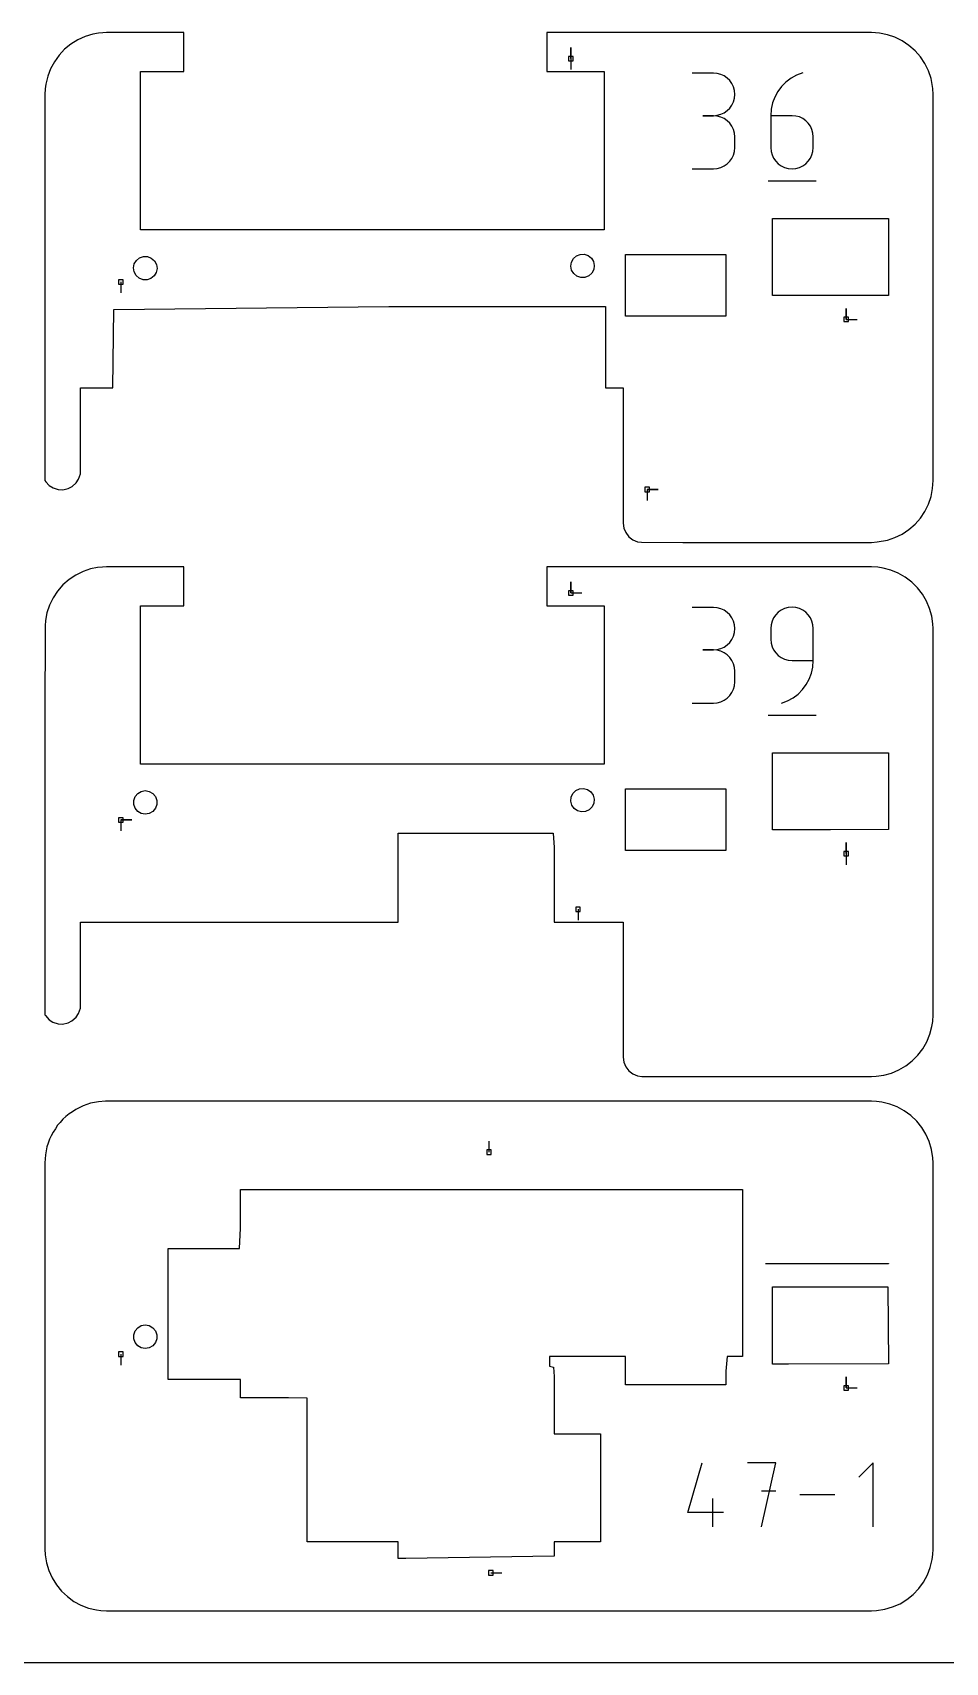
# Model space of a CAD drawing. Extents: x 0 to 400, y 0 to 400.
# Drawn here: x 123.3 to 241.4, y 0 to 211 of the extents above; entities that cross this region are included whole.
import ezdxf

# ---------------------------------------------------------------- set-up
doc = ezdxf.new("R2010")
doc.units = 0

msp = doc.modelspace()

# ---------------------------------------------------------------- linework, layer by layer
at = {"layer": 'annotation', "color": 1}
for p, q in [((192.938117, 207.651209), (192.938117, 209.079959)), ((192.938117, 207.651209), (192.938117, 209.079959)), ((192.938117, 209.079959), (192.938117, 207.651209)), ((192.938117, 207.651209), (192.938116, 206.222459)), ((211.397702, 205.778377), (208.639417, 205.778377)), ((211.893786, 205.73385), (211.397702, 205.778377)), ((212.360584, 205.605528), (211.893786, 205.73385)), ((212.790332, 205.401305), (212.360584, 205.605528)), ((213.175266, 205.129072), (212.790332, 205.401305)), ((213.507622, 204.796721), (213.175266, 205.129072)), ((213.779636, 204.412145), (213.507622, 204.796721)), ((221.44195, 205.097331), (220.789386, 204.605226)), ((222.167043, 205.496519), (221.44195, 205.097331)), ((222.957223, 205.792788), (222.167043, 205.496519)), ((222.957223, 205.792788), (222.957223, 205.792788)), ((213.983544, 203.983236), (213.779636, 204.412145)), ((214.111582, 203.517886), (213.983544, 203.983236)), ((214.155987, 203.023987), (214.111582, 203.517886)), ((214.111582, 202.527769), (214.155987, 203.023987)), ((214.155987, 203.023987), (214.155987, 203.023987)), ((219.341306, 202.671423), (219.053294, 201.907664)), ((219.731621, 203.38227), (219.341306, 202.671423)), ((220.216796, 204.030205), (219.731621, 203.38227)), ((220.789386, 204.605226), (220.216796, 204.030205)), ((212.360584, 200.434742), (212.790332, 200.639168)), ((212.790332, 200.639168), (213.175266, 200.911797)), ((213.175266, 200.911797), (213.507622, 201.244799)), ((213.507622, 201.244799), (213.779636, 201.630347)), ((213.779636, 201.630347), (213.983544, 202.060613)), ((213.983544, 202.060613), (214.111582, 202.527769)), ((218.875029, 201.100995), (218.813953, 200.261418)), ((219.053294, 201.907664), (218.875029, 201.100995)), ((211.397702, 200.261807), (210.016612, 200.261807)), ((210.016612, 200.261807), (211.397702, 200.261807)), ((211.397702, 200.261807), (211.893786, 200.306345)), ((211.893786, 200.217279), (211.397702, 200.261807)), ((211.397702, 200.261807), (211.397702, 200.261807)), ((211.893786, 200.306345), (212.360584, 200.434742)), ((212.360584, 200.088958), (211.893786, 200.217279)), ((212.790332, 199.884734), (212.360584, 200.088958)), ((213.175266, 199.612501), (212.790332, 199.884734)), ((213.507622, 199.280151), (213.175266, 199.612501)), ((213.779636, 198.895575), (213.507622, 199.280151)), ((213.983544, 198.466666), (213.779636, 198.895575)), ((214.111582, 198.001316), (213.983544, 198.466666)), ((218.813953, 200.261418), (218.813953, 196.132948)), ((221.572238, 200.261418), (218.813953, 200.261418)), ((222.068322, 200.217146), (221.572238, 200.261418)), ((222.53512, 200.089466), (222.068322, 200.217146)), ((222.964868, 199.886076), (222.53512, 200.089466)), ((223.349802, 199.614676), (222.964868, 199.886076)), ((223.682158, 199.282967), (223.349802, 199.614676)), ((223.954172, 198.898648), (223.682158, 199.282967)), ((224.15808, 198.469418), (223.954172, 198.898648)), ((224.286118, 198.002978), (224.15808, 198.469418)), ((214.155987, 197.507417), (214.111582, 198.001316)), ((214.155987, 196.126327), (214.155987, 197.507417)), ((214.155987, 197.507417), (214.155987, 197.507417)), ((224.330523, 197.507027), (224.286118, 198.002978)), ((224.330523, 196.132948), (224.330523, 197.507027)), ((224.330523, 197.507027), (224.330523, 197.507027)), ((213.175266, 194.020986), (213.507622, 194.353272)), ((213.507622, 194.353272), (213.779636, 194.737822)), ((213.779636, 194.737822), (213.983544, 195.166763)), ((213.983544, 195.166763), (214.111582, 195.632223)), ((214.111582, 195.632223), (214.155987, 196.126327)), ((218.813953, 196.132948), (218.813953, 196.132948)), ((218.813953, 196.132948), (218.858486, 195.636757)), ((218.858486, 195.636757), (218.986845, 195.169672)), ((218.986845, 195.169672), (219.19117, 194.73951)), ((219.19117, 194.73951), (219.4636, 194.354085)), ((219.4636, 194.354085), (219.796277, 194.021212)), ((223.349802, 194.021212), (223.682158, 194.354085)), ((223.682158, 194.354085), (223.954172, 194.73951)), ((223.954172, 194.73951), (224.15808, 195.169672)), ((224.15808, 195.169672), (224.286118, 195.636757)), ((224.286118, 195.636757), (224.330523, 196.132948)), ((208.639417, 193.371936), (211.397702, 193.371936)), ((211.397702, 193.371936), (211.893786, 193.416438)), ((211.397702, 193.371936), (211.397702, 193.371936)), ((211.893786, 193.416438), (212.360584, 193.544696)), ((212.360584, 193.544696), (212.790332, 193.748836)), ((212.790332, 193.748836), (213.175266, 194.020986)), ((219.796277, 194.021212), (220.181339, 193.748706)), ((220.181339, 193.748706), (220.610926, 193.544383)), ((220.610926, 193.544383), (221.077179, 193.416059)), ((221.077179, 193.416059), (221.572238, 193.371547)), ((221.572238, 193.371547), (222.068322, 193.416059)), ((221.572238, 193.371547), (221.572238, 193.371547)), ((222.068322, 193.416059), (222.53512, 193.544383)), ((222.53512, 193.544383), (222.964868, 193.748706)), ((222.964868, 193.748706), (223.349802, 194.021212)), ((218.468485, 191.818892), (224.679106, 191.818892)), ((134.675618, 178.731887), (134.675618, 177.303138)), ((228.580613, 173.887789), (228.580613, 175.316539)), ((228.580613, 173.887789), (228.580613, 175.316539)), ((228.580613, 175.316539), (228.580613, 173.887789)), ((228.580613, 173.887789), (230.009363, 173.887788)), ((202.819746, 151.855636), (204.248496, 151.855635)), ((202.819746, 151.855636), (204.248496, 151.855635)), ((204.248496, 151.855635), (202.819746, 151.855636)), ((202.819746, 151.855636), (202.819746, 150.426886)), ((192.938117, 138.476204), (192.938117, 139.904954)), ((192.938117, 138.476204), (192.938117, 139.904954)), ((192.938117, 139.904954), (192.938117, 138.476204)), ((192.938117, 138.476204), (194.366867, 138.476204)), ((211.397702, 136.603373), (208.639417, 136.603373)), ((211.893786, 136.558845), (211.397702, 136.603373)), ((212.360584, 136.430523), (211.893786, 136.558845)), ((212.790332, 136.2263), (212.360584, 136.430523)), ((213.175266, 135.954067), (212.790332, 136.2263)), ((213.507622, 135.621716), (213.175266, 135.954067)), ((213.779636, 135.23714), (213.507622, 135.621716)), ((213.983544, 134.808231), (213.779636, 135.23714)), ((219.190391, 135.249243), (218.986066, 134.818977)), ((219.462821, 135.634791), (219.190391, 135.249243)), ((219.795498, 135.967794), (219.462821, 135.634791)), ((220.18056, 136.240422), (219.795498, 135.967794)), ((220.610147, 136.444848), (220.18056, 136.240422)), ((221.076401, 136.573245), (220.610147, 136.444848)), ((221.571459, 136.617783), (221.076401, 136.573245)), ((222.067543, 136.573245), (221.571459, 136.617783)), ((221.571459, 136.617783), (221.571459, 136.617783)), ((222.534341, 136.444848), (222.067543, 136.573245)), ((222.964089, 136.240422), (222.534341, 136.444848)), ((223.349023, 135.967794), (222.964089, 136.240422)), ((223.681379, 135.634791), (223.349023, 135.967794)), ((223.953393, 135.249243), (223.681379, 135.634791)), ((224.157301, 134.818977), (223.953393, 135.249243)), ((214.111582, 134.342881), (213.983544, 134.808231)), ((213.983544, 132.885608), (214.111582, 133.352764)), ((214.155987, 133.848982), (214.111582, 134.342881)), ((214.111582, 133.352764), (214.155987, 133.848982)), ((214.155987, 133.848982), (214.155987, 133.848982)), ((218.857707, 134.351821), (218.813174, 133.855603)), ((218.813174, 133.855603), (218.813174, 132.474513)), ((218.986066, 134.818977), (218.857707, 134.351821)), ((224.285339, 134.351821), (224.157301, 134.818977)), ((224.329744, 133.855603), (224.285339, 134.351821)), ((224.329744, 129.713112), (224.329744, 133.855603)), ((224.329744, 133.855603), (224.329744, 133.855603)), ((211.397702, 131.086802), (210.016612, 131.086802)), ((210.016612, 131.086802), (211.397702, 131.086802)), ((211.397702, 131.086802), (211.893786, 131.131341)), ((211.893786, 131.042274), (211.397702, 131.086802)), ((211.397702, 131.086802), (211.397702, 131.086802)), ((211.893786, 131.131341), (212.360584, 131.259737)), ((212.360584, 130.913953), (211.893786, 131.042274)), ((212.360584, 131.259737), (212.790332, 131.464163)), ((212.790332, 130.709729), (212.360584, 130.913953)), ((212.790332, 131.464163), (213.175266, 131.736792)), ((213.175266, 131.736792), (213.507622, 132.069794)), ((213.507622, 132.069794), (213.779636, 132.455342)), ((213.779636, 132.455342), (213.983544, 132.885608)), ((218.813174, 132.474513), (218.813174, 132.474513)), ((218.813174, 132.474513), (218.857707, 131.978322)), ((218.857707, 131.978322), (218.986066, 131.511238)), ((218.986066, 131.511238), (219.190391, 131.081075)), ((219.190391, 131.081075), (219.462821, 130.69565)), ((213.175266, 130.437496), (212.790332, 130.709729)), ((213.507622, 130.105146), (213.175266, 130.437496)), ((213.779636, 129.72057), (213.507622, 130.105146)), ((213.983544, 129.291661), (213.779636, 129.72057)), ((214.111582, 128.826311), (213.983544, 129.291661)), ((214.155987, 128.332412), (214.111582, 128.826311)), ((219.462821, 130.69565), (219.795498, 130.362777)), ((219.795498, 130.362777), (220.18056, 130.090271)), ((220.18056, 130.090271), (220.610147, 129.885949)), ((220.610147, 129.885949), (221.076401, 129.757624)), ((221.076401, 129.757624), (221.571459, 129.713112)), ((221.571459, 129.713112), (224.329744, 129.713112)), ((224.090454, 128.070664), (224.268675, 128.875632)), ((224.268675, 128.875632), (224.329744, 129.713112)), ((214.111582, 126.457218), (214.155987, 126.951322)), ((214.155987, 126.951322), (214.155987, 128.332412)), ((214.155987, 128.332412), (214.155987, 128.332412)), ((223.412486, 126.598752), (223.802564, 127.308329)), ((223.802564, 127.308329), (224.090454, 128.070664)), ((212.360584, 124.369691), (212.790332, 124.573831)), ((212.790332, 124.573831), (213.175266, 124.845981)), ((213.175266, 124.845981), (213.507622, 125.178267)), ((213.507622, 125.178267), (213.779636, 125.562817)), ((213.779636, 125.562817), (213.983544, 125.991758)), ((213.983544, 125.991758), (214.111582, 126.457218)), ((220.979936, 124.490483), (221.703946, 124.887798)), ((221.703946, 124.887798), (222.355695, 125.378363)), ((222.355695, 125.378363), (222.927702, 125.952056)), ((222.927702, 125.952056), (223.412486, 126.598752)), ((208.639417, 124.196931), (211.397702, 124.196931)), ((211.397702, 124.196931), (211.893786, 124.241433)), ((211.397702, 124.196931), (211.397702, 124.196931)), ((211.893786, 124.241433), (212.360584, 124.369691)), ((218.468485, 122.643887), (224.679106, 122.643887)), ((220.191148, 124.196542), (220.979936, 124.490483)), ((220.191148, 124.196542), (220.191148, 124.196542)), ((134.675618, 109.080632), (136.104368, 109.080632)), ((134.675618, 109.080632), (136.104368, 109.080632)), ((136.104368, 109.080632), (134.675618, 109.080632)), ((134.675618, 109.080632), (134.675618, 107.651883)), ((228.580613, 104.712784), (228.580613, 106.141534)), ((228.580613, 104.712784), (228.580613, 106.141534)), ((228.580613, 106.141534), (228.580613, 104.712784)), ((228.580613, 104.712784), (228.580613, 103.284034)), ((193.86552, 97.509384), (193.865519, 96.080634)), ((182.342491, 66.067505), (182.342491, 67.496254)), ((218.160567, 51.667447), (230.651126, 51.667593)), ((230.651126, 51.667593), (234.049271, 51.667585)), ((234.049271, 51.667585), (234.049271, 51.608432)), ((134.675618, 39.905628), (134.675618, 38.476878)), ((228.580613, 35.537779), (228.580613, 36.966528)), ((228.580613, 35.537779), (228.580613, 36.966528)), ((228.580613, 36.966528), (228.580613, 35.537779)), ((228.580613, 35.537779), (230.009363, 35.537778)), ((208.097104, 19.397477), (209.933365, 25.83737)), ((219.482463, 25.83737), (215.800076, 25.83737)), ((217.641529, 17.556543), (219.482463, 25.83737)), ((232.062352, 25.83737), (230.221418, 23.995917)), ((232.062352, 17.556543), (232.062352, 25.83737)), ((211.316791, 17.556543), (211.316791, 21.234256)), ((219.482463, 22.14979), (217.641529, 22.14979)), ((227.116627, 21.696957), (222.588812, 21.696957)), ((212.695025, 19.397477), (208.097104, 19.397477)), ((182.580616, 11.600626), (184.009366, 11.600625))]:
    msp.add_line(p, q, dxfattribs=at)
at = {"layer": 'boundary', "color": 5}
for p, q in [((132.842496, 211.017515), (132.333025, 210.984123)), ((136.455326, 211.017515), (132.842496, 211.017515)), ((142.842494, 211.017515), (136.455326, 211.017515)), ((142.842494, 206.880869), (142.842494, 211.017515)), ((194.788772, 211.017515), (189.842492, 211.017515)), ((189.842492, 211.017515), (189.842492, 210.12098)), ((231.842494, 211.017515), (194.788772, 211.017515)), ((232.886701, 210.949075), (231.842494, 211.017515)), ((128.207822, 209.521648), (127.398515, 208.861058)), ((129.096431, 210.070949), (128.207822, 209.521648)), ((130.049137, 210.499564), (129.096431, 210.070949)), ((131.049637, 210.800161), (130.049137, 210.499564)), ((131.79828, 210.949075), (131.049637, 210.800161)), ((132.333025, 210.984123), (131.79828, 210.949075)), ((189.842492, 210.12098), (189.842492, 205.984334)), ((233.913041, 210.744924), (232.886701, 210.949075)), ((234.903963, 210.408553), (233.913041, 210.744924)), ((235.842489, 209.945721), (234.903963, 210.408553)), ((236.712585, 209.364346), (235.842489, 209.945721)), ((237.499341, 208.674371), (236.712585, 209.364346)), ((126.071595, 207.252937), (125.576686, 206.332923)), ((126.682355, 208.100481), (126.071595, 207.252937)), ((127.398515, 208.861058), (126.682355, 208.100481)), ((142.842494, 205.984334), (142.842494, 206.880869)), ((238.189318, 207.887607), (237.499341, 208.674371)), ((238.77069, 207.017517), (238.189318, 207.887607)), ((239.233525, 206.078984), (238.77069, 207.017517)), ((125.206097, 205.35618), (124.966173, 204.339423)), ((125.576686, 206.332923), (125.206097, 205.35618)), ((137.233934, 200.907211), (137.233934, 205.984334)), ((137.233934, 205.984334), (138.92912, 205.984334)), ((138.92912, 205.984334), (142.842494, 205.984334)), ((189.842492, 205.984334), (191.845749, 205.984334)), ((191.845749, 205.984334), (197.233927, 205.984334)), ((197.233927, 205.984334), (197.233927, 194.223616)), ((239.569896, 205.088068), (239.233525, 206.078984)), ((239.793102, 203.770973), (239.569896, 205.088068)), ((124.889935, 203.741305), (124.842494, 203.017516)), ((124.842494, 203.017516), (124.842494, 187.95746)), ((124.966173, 204.339423), (124.889935, 203.741305)), ((239.842487, 203.017516), (239.793102, 203.770973)), ((239.842487, 184.978593), (239.842487, 203.017516)), ((137.233934, 185.484333), (137.233934, 200.907211)), ((197.233927, 194.223616), (197.233927, 185.484333)), ((124.842494, 187.95746), (124.842494, 153.017511)), ((142.128905, 185.484333), (137.233934, 185.484333)), ((144.436094, 185.484333), (142.128905, 185.484333)), ((159.188337, 185.484333), (144.436094, 185.484333)), ((166.328039, 185.484333), (159.188337, 185.484333)), ((177.264491, 185.484333), (166.328039, 185.484333)), ((197.233927, 185.484333), (177.264491, 185.484333)), ((239.842487, 153.017511), (239.842487, 184.978593)), ((133.632128, 165.017514), (133.788617, 175.165168)), ((133.788617, 175.165168), (169.395731, 175.547391)), ((169.395731, 175.547391), (171.426977, 175.547391)), ((171.426977, 175.547391), (190.98214, 175.547391)), ((190.98214, 175.547391), (197.418617, 175.547391)), ((197.418617, 175.547391), (197.418617, 165.017514)), ((129.477512, 156.547934), (129.477512, 165.017514)), ((129.477512, 165.017514), (133.632128, 165.017514)), ((197.418617, 165.017514), (199.724121, 165.017514)), ((199.724121, 165.017514), (199.724121, 161.370459)), ((199.724121, 161.370459), (199.724121, 147.517512)), ((129.440215, 153.887899), (129.477512, 156.547934)), ((124.842494, 153.017511), (124.951094, 152.869698)), ((124.951094, 152.869698), (125.409974, 152.370643)), ((125.409974, 152.370643), (125.897008, 152.072816)), ((125.897008, 152.072816), (126.582104, 151.849621)), ((127.152733, 151.832525), (127.858335, 151.978459)), ((127.858335, 151.978459), (128.362329, 152.246597)), ((128.362329, 152.246597), (128.902681, 152.723246)), ((128.902681, 152.723246), (129.207363, 153.206023)), ((129.207363, 153.206023), (129.440215, 153.887899)), ((239.569896, 150.946963), (239.774044, 151.973305)), ((239.774044, 151.973305), (239.842487, 153.017511)), ((126.582104, 151.849621), (127.152733, 151.832525)), ((238.77069, 149.017514), (239.233525, 149.956044)), ((239.233525, 149.956044), (239.569896, 150.946963)), ((237.499341, 147.36066), (238.189318, 148.147424)), ((238.189318, 148.147424), (238.77069, 149.017514)), ((199.724121, 147.517512), (199.809304, 146.870464)), ((199.809304, 146.870464), (200.067111, 146.272586)), ((200.067111, 146.272586), (200.456351, 145.749745)), ((200.456351, 145.749745), (200.978558, 145.360871)), ((233.913041, 145.290104), (234.903962, 145.626478)), ((234.903962, 145.626478), (235.842489, 146.089307)), ((235.842489, 146.089307), (236.712585, 146.670683)), ((236.712585, 146.670683), (237.499341, 147.36066)), ((200.978558, 145.360871), (201.577069, 145.102697)), ((201.577069, 145.102697), (202.087894, 145.023458)), ((202.087894, 145.023458), (207.420928, 145.01751)), ((207.420928, 145.01751), (231.842494, 145.01751)), ((231.842494, 145.01751), (232.595949, 145.066895)), ((232.595949, 145.066895), (233.913041, 145.290104)), ((130.771941, 141.569919), (129.781025, 141.233548)), ((131.66674, 141.747905), (130.771941, 141.569919)), ((132.293857, 141.806551), (131.66674, 141.747905)), ((132.842496, 141.84251), (132.293857, 141.806551)), ((135.581036, 141.84251), (132.842496, 141.84251)), ((142.842494, 141.84251), (135.581036, 141.84251)), ((142.842494, 136.809329), (142.842494, 141.84251)), ((191.664805, 141.84251), (189.842492, 141.84251)), ((189.842492, 141.84251), (189.842492, 136.809329)), ((231.842494, 141.84251), (191.664805, 141.84251)), ((232.697035, 141.786501), (231.842494, 141.84251)), ((233.353778, 141.681163), (232.697035, 141.786501)), ((234.363999, 141.41684), (233.353778, 141.681163)), ((235.331076, 141.022918), (234.363999, 141.41684)), ((127.185641, 139.499366), (126.495669, 138.712601)), ((127.972402, 140.18934), (127.185641, 139.499366)), ((128.842492, 140.770715), (127.972402, 140.18934)), ((129.781025, 141.233548), (128.842492, 140.770715)), ((236.238461, 140.506138), (235.331076, 141.022918)), ((237.07063, 139.87534), (236.238461, 140.506138)), ((237.813342, 139.141318), (237.07063, 139.87534)), ((125.914291, 137.842512), (125.451456, 136.903979)), ((126.495669, 138.712601), (125.914291, 137.842512)), ((238.453894, 138.316633), (237.813342, 139.141318)), ((238.981321, 137.415395), (238.453894, 138.316633)), ((239.386604, 136.453023), (238.981321, 137.415395)), ((125.115085, 135.913063), (124.910937, 134.886721)), ((125.451456, 136.903979), (125.115085, 135.913063)), ((137.233934, 133.336554), (137.233934, 136.809329)), ((137.233934, 136.809329), (138.393449, 136.809329)), ((138.393449, 136.809329), (142.842494, 136.809329)), ((189.842492, 136.809329), (190.580534, 136.809329)), ((190.580534, 136.809329), (197.233927, 136.809329)), ((197.233927, 136.809329), (197.233927, 122.287038)), ((239.662802, 135.445986), (239.386604, 136.453023)), ((239.800479, 134.483418), (239.662802, 135.445986)), ((124.867806, 134.22869), (124.842494, 122.426923)), ((124.910937, 134.886721), (124.867806, 134.22869)), ((137.233934, 116.309328), (137.233934, 133.336554)), ((239.842487, 133.842511), (239.800479, 134.483418)), ((239.842487, 118.498199), (239.842487, 133.842511)), ((124.842494, 122.426923), (124.842494, 83.842506)), ((197.233927, 122.287038), (197.233927, 116.309328)), ((239.842488, 83.842506), (239.842487, 118.498199)), ((140.582117, 116.309328), (137.233934, 116.309328)), ((143.256702, 116.309328), (140.582117, 116.309328)), ((160.358087, 116.309328), (143.256702, 116.309328)), ((165.18367, 116.309328), (160.358087, 116.309328)), ((172.575402, 116.309328), (165.18367, 116.309328)), ((197.233927, 116.309328), (172.575402, 116.309328)), ((170.569891, 106.602058), (170.569891, 107.382387)), ((170.569891, 107.382387), (175.024771, 107.382387)), ((170.569891, 105.701521), (170.569891, 106.602058)), ((170.569891, 103.261987), (170.569891, 105.701521)), ((175.024771, 107.382387), (190.631335, 107.382387)), ((190.631335, 107.382387), (190.769894, 105.501391)), ((190.769894, 105.501391), (190.769895, 103.973646)), ((190.769895, 103.973646), (190.769895, 103.261987)), ((170.569891, 95.842509), (170.569891, 103.261987)), ((190.769895, 103.261987), (190.769895, 95.842509)), ((129.477512, 86.489495), (129.477513, 95.842509)), ((129.477513, 95.842509), (132.515169, 95.842509)), ((132.515169, 95.842509), (141.26693, 95.842509)), ((141.26693, 95.842509), (143.262293, 95.842509)), ((143.262293, 95.842509), (159.598554, 95.842509)), ((159.598554, 95.842509), (170.569891, 95.842509)), ((190.769895, 95.842509), (195.454665, 95.842509)), ((195.454665, 95.842509), (198.099635, 95.842509)), ((198.099635, 95.842509), (199.724121, 95.842509)), ((199.724121, 95.842509), (199.724121, 93.640408)), ((199.724121, 93.640408), (199.724121, 78.342507)), ((129.202425, 84.020319), (129.440215, 84.712894)), ((129.440215, 84.712894), (129.477512, 86.489495)), ((124.842494, 83.842506), (124.908067, 83.753256)), ((124.908067, 83.753256), (125.409974, 83.195638)), ((125.409974, 83.195638), (125.886242, 82.902597)), ((125.886242, 82.902597), (126.582104, 82.674616)), ((126.582104, 82.674616), (127.141011, 82.656336)), ((127.141011, 82.656336), (127.858335, 82.803454)), ((127.858335, 82.803454), (128.352736, 83.064751)), ((128.352736, 83.064751), (128.902681, 83.548241)), ((128.902681, 83.548241), (129.202425, 84.020319)), ((239.416817, 81.321001), (239.681139, 82.331223)), ((239.681139, 82.331223), (239.786476, 82.987966)), ((239.786476, 82.987966), (239.842488, 83.842506)), ((238.506114, 79.44654), (239.022894, 80.353924)), ((239.022894, 80.353924), (239.416817, 81.321001)), ((199.724121, 78.342507), (199.809304, 77.695459)), ((237.141297, 77.871653), (237.875317, 78.614371)), ((237.875317, 78.614371), (238.506114, 79.44654)), ((199.809304, 77.695459), (200.065112, 77.101043)), ((200.065112, 77.101043), (200.456351, 76.57474)), ((200.456351, 76.57474), (200.975095, 76.187865)), ((200.975095, 76.187865), (201.57707, 75.927692)), ((232.4834, 75.884513), (233.445965, 76.022192)), ((233.445965, 76.022192), (234.453005, 76.298393)), ((234.453005, 76.298393), (235.415376, 76.703674)), ((235.415376, 76.703674), (236.316614, 77.2311)), ((236.316614, 77.2311), (237.141297, 77.871653)), ((201.57707, 75.927692), (202.114449, 75.847294)), ((202.114449, 75.847294), (205.361967, 75.842505)), ((205.361967, 75.842505), (231.842494, 75.842505)), ((231.842494, 75.842505), (232.4834, 75.884513)), ((129.304554, 71.823574), (128.842492, 71.595711)), ((129.781025, 72.058542), (129.304554, 71.823574)), ((130.268877, 72.224146), (129.781025, 72.058542)), ((130.771941, 72.394914), (130.268877, 72.224146)), ((131.277232, 72.495422), (130.771941, 72.394914)), ((131.79828, 72.599065), (131.277232, 72.495422)), ((132.701713, 72.658278), (131.79828, 72.599065)), ((133.249599, 72.667505), (132.701713, 72.658278)), ((134.669266, 72.667505), (133.249599, 72.667505)), ((152.650368, 72.667505), (134.669266, 72.667505)), ((161.236187, 72.667505), (152.650368, 72.667505)), ((192.560119, 72.667505), (161.236187, 72.667505)), ((206.962061, 72.667505), (192.560119, 72.667505)), ((231.842494, 72.667505), (206.962061, 72.667505)), ((232.524042, 72.622834), (231.842494, 72.667505)), ((233.200134, 72.536719), (232.524042, 72.622834)), ((234.215657, 72.29219), (233.200134, 72.536719)), ((235.190578, 71.917199), (234.215657, 72.29219)), ((236.108207, 71.418165), (235.190578, 71.917199)), ((126.835359, 69.92494), (126.495669, 69.537597)), ((127.185641, 70.324361), (126.835359, 69.92494)), ((127.572982, 70.664052), (127.185641, 70.324361)), ((127.972402, 71.014336), (127.572982, 70.664052)), ((128.400768, 71.30056), (127.972402, 71.014336)), ((128.842492, 71.595711), (128.400768, 71.30056)), ((236.952852, 70.803625), (236.108207, 71.418165)), ((237.710052, 70.084092), (236.952852, 70.803625)), ((238.366863, 69.271881), (237.710052, 70.084092)), ((125.451456, 67.728974), (125.280689, 67.22591)), ((125.679321, 68.191036), (125.451456, 67.728974)), ((125.914291, 68.667507), (125.679321, 68.191036)), ((126.200518, 69.095873), (125.914291, 68.667507)), ((126.495669, 69.537597), (126.200518, 69.095873)), ((238.912035, 68.380889), (238.366863, 69.271881)), ((239.336249, 67.426359), (238.912035, 68.380889)), ((124.910937, 65.711716), (124.87619, 65.181595)), ((125.011444, 66.217009), (124.910937, 65.711716)), ((125.115085, 66.738058), (125.011444, 66.217009)), ((125.280689, 67.22591), (125.115085, 66.738058)), ((239.632241, 66.424624), (239.336249, 67.426359)), ((239.797815, 65.349056), (239.632241, 66.424624)), ((124.87619, 65.181595), (124.842494, 64.667506)), ((124.842494, 64.667506), (124.842494, 62.9705)), ((239.842487, 64.667506), (239.797815, 65.349056)), ((239.842487, 56.508824), (239.842487, 64.667506)), ((124.842494, 62.9705), (124.842494, 50.191496)), ((239.842487, 14.667501), (239.842487, 56.508824)), ((124.842494, 50.191496), (124.842494, 14.667501)), ((124.842494, 14.667501), (124.891829, 13.914809)), ((124.891829, 13.914809), (125.058092, 12.88348)), ((125.058092, 12.88348), (125.35755, 11.882672)), ((239.467172, 12.294337), (239.7117, 13.309861)), ((239.7117, 13.309861), (239.797815, 13.985953)), ((239.797815, 13.985953), (239.842487, 14.667501)), ((125.35755, 11.882672), (125.78508, 10.929517)), ((125.78508, 10.929517), (126.333364, 10.04032)), ((238.593145, 10.401788), (239.09218, 11.319417)), ((239.09218, 11.319417), (239.467172, 12.294337)), ((126.333364, 10.04032), (126.993019, 9.230293)), ((126.993019, 9.230293), (127.752759, 8.513296)), ((127.752759, 8.513296), (128.599586, 7.901602)), ((236.446867, 8.143127), (237.259074, 8.799938)), ((237.259074, 8.799938), (237.978606, 9.557145)), ((237.978606, 9.557145), (238.593145, 10.401788)), ((128.599586, 7.901602), (129.519012, 7.405678)), ((129.519012, 7.405678), (130.495303, 7.034001)), ((130.495303, 7.034001), (131.511753, 6.792937)), ((131.511753, 6.792937), (132.089797, 6.716836)), ((132.089797, 6.716836), (132.842496, 6.6675)), ((132.842496, 6.6675), (137.815853, 6.6675)), ((137.815853, 6.6675), (157.903232, 6.6675)), ((157.903232, 6.6675), (193.368142, 6.6675)), ((193.368142, 6.6675), (198.009668, 6.6675)), ((198.009668, 6.6675), (210.339341, 6.6675)), ((210.339341, 6.6675), (231.842494, 6.6675)), ((231.842494, 6.6675), (232.524043, 6.712172)), ((232.524043, 6.712172), (233.599608, 6.877749)), ((233.599608, 6.877749), (234.601346, 7.173743)), ((234.601346, 7.173743), (235.555874, 7.597955)), ((235.555874, 7.597955), (236.446867, 8.143127))]:
    msp.add_line(p, q, dxfattribs=at)
at = {"layer": 'frame', "color": 5}
msp.add_line((0, 0), (400, 0), dxfattribs=at)
at = {"layer": 'hole', "color": 5}
for p, q in [((193.223867, 207.936959), (192.652367, 207.936959)), ((192.652367, 207.936959), (192.652367, 207.365459)), ((192.652367, 207.365459), (193.223867, 207.365459)), ((193.223867, 207.365459), (193.223867, 207.936959)), ((219.049283, 182.793971), (219.049283, 186.958442)), ((219.049283, 186.958442), (225.333113, 186.958442)), ((225.333113, 186.958442), (234.049291, 186.958442)), ((234.049291, 186.958442), (234.049291, 181.16217)), ((136.4207, 181.0632), (136.693084, 181.516573)), ((136.693084, 181.516573), (137.104099, 181.849445)), ((137.104099, 181.849445), (137.604173, 182.021665)), ((137.604173, 182.021665), (138.132996, 182.012463)), ((138.132996, 182.012463), (138.626779, 181.82295)), ((138.626779, 181.82295), (139.025964, 181.47598)), ((139.025964, 181.47598), (139.282411, 181.013406)), ((193.012037, 181.298387), (193.264889, 181.762637)), ((193.264889, 181.762637), (193.661272, 182.112407)), ((193.661272, 182.112407), (194.153379, 182.305513)), ((194.153379, 182.305513), (194.681856, 182.318662)), ((194.681856, 182.318662), (195.182958, 182.150268)), ((195.182958, 182.150268), (195.596248, 181.820643)), ((195.596248, 181.820643), (195.871874, 181.369543)), ((200.02406, 179.239945), (200.02406, 182.282804)), ((200.02406, 182.282804), (209.17157, 182.282804)), ((209.17157, 182.282804), (213.024057, 182.282804)), ((213.024057, 182.282804), (213.024057, 179.239945)), ((219.049283, 176.997699), (219.049283, 182.793971)), ((136.319813, 180.544009), (136.4207, 181.0632)), ((136.402576, 180.021624), (136.319813, 180.544009)), ((136.659023, 179.55905), (136.402576, 180.021624)), ((137.058208, 179.21208), (136.659023, 179.55905)), ((138.991903, 179.518457), (138.580889, 179.185585)), ((139.264287, 179.97183), (138.991903, 179.518457)), ((139.365174, 180.49102), (139.264287, 179.97183)), ((139.282411, 181.013406), (139.365174, 180.49102)), ((192.933217, 180.775656), (193.012037, 181.298387)), ((193.037936, 180.257492), (192.933217, 180.775656)), ((193.313562, 179.806392), (193.037936, 180.257492)), ((193.726848, 179.476767), (193.313562, 179.806392)), ((194.227951, 179.308372), (193.726848, 179.476767)), ((195.248535, 179.514628), (194.756428, 179.321521)), ((195.644921, 179.864399), (195.248535, 179.514628)), ((195.897773, 180.328648), (195.644921, 179.864399)), ((195.871874, 181.369543), (195.976594, 180.851378)), ((195.976594, 180.851378), (195.897773, 180.328648)), ((234.049291, 181.16217), (234.049291, 176.995799)), ((134.961368, 179.017637), (134.389868, 179.017637)), ((134.389868, 179.017637), (134.389868, 178.446137)), ((134.389868, 178.446137), (134.961368, 178.446137)), ((134.961368, 178.446137), (134.961368, 179.017637)), ((137.551988, 179.022567), (137.058208, 179.21208)), ((138.080811, 179.013365), (137.551988, 179.022567)), ((138.580889, 179.185585), (138.080811, 179.013365)), ((194.756428, 179.321521), (194.227951, 179.308372)), ((200.02406, 176.869182), (200.02406, 179.239945)), ((213.024057, 179.239945), (213.024057, 176.869182)), ((200.02406, 174.282803), (200.02406, 176.869182)), ((213.024057, 176.869182), (213.024057, 174.282803)), ((219.049283, 176.983414), (219.049283, 176.997699)), ((228.601287, 176.983414), (219.049283, 176.983414)), ((234.049291, 176.995799), (228.601287, 176.983414)), ((204.63506, 174.282802), (200.02406, 174.282803)), ((213.024057, 174.282803), (204.63506, 174.282802)), ((228.866363, 174.173539), (228.294863, 174.173539)), ((228.294863, 174.173539), (228.294863, 173.602039)), ((228.294863, 173.602039), (228.866363, 173.602039)), ((228.866363, 173.602039), (228.866363, 174.173539)), ((203.105496, 152.141386), (202.533996, 152.141386)), ((202.533996, 152.141386), (202.533996, 151.569886)), ((203.105496, 151.569886), (203.105496, 152.141386)), ((202.533996, 151.569886), (203.105496, 151.569886)), ((193.223867, 138.761954), (192.652367, 138.761954)), ((192.652367, 138.761954), (192.652367, 138.190454)), ((192.652367, 138.190454), (193.223867, 138.190454)), ((193.223867, 138.190454), (193.223867, 138.761954)), ((219.049283, 112.055414), (219.049283, 117.783437)), ((219.049283, 117.783437), (227.69238, 117.783437)), ((227.69238, 117.783437), (234.049291, 117.783437)), ((234.049291, 117.783437), (234.049291, 113.556081)), ((136.34066, 111.607323), (136.521802, 112.10501)), ((136.521802, 112.10501), (136.862242, 112.510728)), ((136.862242, 112.510728), (137.320911, 112.775542)), ((137.320911, 112.775542), (137.842494, 112.867509)), ((137.842494, 112.867509), (138.364076, 112.775542)), ((138.364076, 112.775542), (138.822745, 112.510728)), ((138.822745, 112.510728), (139.163183, 112.10501)), ((139.163183, 112.10501), (139.344328, 111.607323)), ((192.941972, 111.500563), (192.986032, 112.026335)), ((192.986032, 112.026335), (193.207262, 112.505331)), ((193.207262, 112.505331), (193.578971, 112.879774)), ((193.578971, 112.879774), (194.056331, 113.104504)), ((194.056331, 113.104504), (194.581767, 113.152414)), ((194.581767, 113.152414), (195.091902, 113.017724)), ((195.091902, 113.017724), (195.525204, 112.716681)), ((195.525204, 112.716681), (195.829413, 112.285595)), ((195.829413, 112.285595), (195.967837, 111.776462)), ((200.02406, 109.660766), (200.02406, 113.107799)), ((200.02406, 113.107799), (210.386606, 113.107799)), ((210.386606, 113.107799), (213.024057, 113.107799)), ((213.024057, 113.107799), (213.024057, 109.660766)), ((219.049283, 107.828058), (219.049283, 112.055414)), ((234.049291, 113.556081), (234.049291, 107.825444)), ((136.340659, 111.077697), (136.34066, 111.607323)), ((136.521802, 110.58001), (136.340659, 111.077697)), ((136.862242, 110.174292), (136.521802, 110.58001)), ((137.320911, 109.909479), (136.862242, 110.174292)), ((137.842494, 109.81751), (137.320911, 109.909479)), ((138.364077, 109.909478), (137.842494, 109.81751)), ((138.822745, 110.174292), (138.364077, 109.909478)), ((139.163183, 110.58001), (138.822745, 110.174292)), ((139.344328, 111.077697), (139.163183, 110.58001)), ((139.344328, 111.607323), (139.344328, 111.077697)), ((193.080397, 110.99143), (192.941972, 111.500563)), ((193.384605, 110.560344), (193.080397, 110.99143)), ((193.817905, 110.259301), (193.384605, 110.560344)), ((194.328039, 110.124611), (193.817905, 110.259301)), ((194.853476, 110.172521), (194.328039, 110.124611)), ((195.330836, 110.397251), (194.853476, 110.172521)), ((195.702549, 110.771695), (195.330836, 110.397251)), ((195.923776, 111.25069), (195.702549, 110.771695)), ((195.967837, 111.776462), (195.923776, 111.25069)), ((134.961368, 109.366382), (134.389868, 109.366382)), ((134.389868, 109.366382), (134.389868, 108.794882)), ((134.389868, 108.794882), (134.961368, 108.794882)), ((134.961368, 108.794882), (134.961368, 109.366382)), ((200.02406, 108.037718), (200.02406, 109.660766)), ((200.02406, 105.107798), (200.02406, 108.037718)), ((213.024057, 109.660766), (213.024057, 108.037718)), ((213.024057, 108.037718), (213.024057, 105.107797)), ((219.049283, 107.808409), (219.049283, 107.828058)), ((226.555832, 107.808409), (219.049283, 107.808409)), ((234.049291, 107.825444), (226.555832, 107.808409)), ((203.520775, 105.107797), (200.02406, 105.107798)), ((213.024057, 105.107797), (203.520775, 105.107797)), ((228.866363, 104.998534), (228.294863, 104.998534)), ((228.294863, 104.998534), (228.294863, 104.427034)), ((228.294863, 104.427034), (228.866363, 104.427034)), ((228.866363, 104.427034), (228.866363, 104.998534)), ((194.15127, 97.795134), (193.57977, 97.795134)), ((193.57977, 97.795134), (193.57977, 97.223634)), ((193.57977, 97.223634), (194.15127, 97.223634)), ((194.15127, 97.223634), (194.15127, 97.795134)), ((182.628241, 66.353255), (182.056741, 66.353255)), ((182.056741, 66.353255), (182.056741, 65.781755)), ((182.056741, 65.781755), (182.628241, 65.781755)), ((182.628241, 65.781755), (182.628241, 66.353255)), ((150.160571, 61.2472), (165.144466, 61.247201)), ((150.160571, 56.231415), (150.160571, 61.2472)), ((165.144466, 61.247201), (207.82491, 61.247201)), ((207.82491, 61.247201), (215.160567, 61.247201)), ((215.160567, 61.247201), (215.160567, 52.175539)), ((150.035846, 53.608432), (150.160571, 56.231415)), ((140.79734, 47.377524), (140.79734, 53.608432)), ((140.79734, 53.608432), (141.33205, 53.608432)), ((141.33205, 53.608432), (143.912485, 53.608432)), ((143.912485, 53.608432), (150.035846, 53.608432)), ((215.160567, 52.175539), (215.160567, 51.027984)), ((215.160567, 51.027984), (215.160567, 39.60843)), ((219.049283, 38.667356), (219.049283, 48.608432)), ((219.049283, 48.608432), (233.983758, 48.608432)), ((233.983758, 48.608432), (234.049291, 38.66284)), ((140.79734, 46.738915), (140.79734, 47.377524)), ((140.79734, 36.608431), (140.79734, 46.738915)), ((136.340659, 42.432318), (136.521801, 42.930005)), ((136.34066, 41.902692), (136.340659, 42.432318)), ((136.521801, 42.930005), (136.862242, 43.335723)), ((136.862242, 43.335723), (137.320911, 43.600537)), ((137.320911, 43.600537), (137.842494, 43.692504)), ((137.842494, 43.692504), (138.364076, 43.600537)), ((138.364076, 43.600537), (138.822745, 43.335723)), ((138.822745, 43.335723), (139.163183, 42.930005)), ((139.163183, 42.930005), (139.344328, 42.432318)), ((139.344328, 42.432318), (139.344328, 41.902692)), ((134.961368, 40.191378), (134.389868, 40.191378)), ((134.389868, 40.191378), (134.389868, 39.619878)), ((134.961368, 39.619878), (134.961368, 40.191378)), ((136.521801, 41.405005), (136.34066, 41.902692)), ((136.862242, 40.999287), (136.521801, 41.405005)), ((137.320911, 40.734473), (136.862242, 40.999287)), ((137.842494, 40.642505), (137.320911, 40.734473)), ((138.364076, 40.734474), (137.842494, 40.642505)), ((138.822745, 40.999287), (138.364076, 40.734474)), ((139.163183, 41.405005), (138.822745, 40.999287)), ((139.344328, 41.902692), (139.163183, 41.405005)), ((134.389868, 39.619878), (134.961368, 39.619878)), ((191.409354, 39.60843), (190.160567, 39.60843)), ((190.160567, 39.60843), (190.160567, 38.361069)), ((190.160567, 38.361069), (190.703055, 38.207382)), ((190.703055, 38.207382), (190.769895, 37.029124)), ((195.217616, 39.60843), (191.409354, 39.60843)), ((200.02406, 39.60843), (195.217616, 39.60843)), ((200.02406, 37.723917), (200.02406, 39.60843)), ((213.161249, 39.60843), (213.024057, 37.723918)), ((215.160567, 39.60843), (213.161249, 39.60843)), ((219.049283, 38.633403), (219.049283, 38.667356)), ((221.101283, 38.633403), (219.049283, 38.633403)), ((234.049291, 38.66284), (221.101283, 38.633403)), ((141.410773, 36.608431), (140.79734, 36.608431)), ((144.217621, 36.608431), (141.410773, 36.608431)), ((150.160571, 36.608431), (144.217621, 36.608431)), ((150.160571, 35.057993), (150.160571, 36.608431)), ((190.769895, 37.029124), (190.769895, 29.608429)), ((200.02406, 35.932793), (200.02406, 37.723917)), ((200.549347, 35.932793), (200.02406, 35.932793)), ((213.024057, 35.932793), (200.549347, 35.932793)), ((213.024057, 37.723918), (213.024057, 35.932793)), ((150.16057, 34.247199), (150.160571, 35.057993)), ((156.374518, 34.247199), (150.16057, 34.247199)), ((158.79734, 34.208271), (156.374518, 34.247199)), ((158.797341, 20.798124), (158.79734, 34.208271)), ((228.866363, 35.823529), (228.294863, 35.823529)), ((228.294863, 35.823529), (228.294863, 35.252029)), ((228.294863, 35.252029), (228.866363, 35.252029)), ((228.866363, 35.252029), (228.866363, 35.823529)), ((190.769895, 29.608429), (191.595796, 29.60843)), ((191.595796, 29.60843), (196.797342, 29.60843)), ((196.797342, 29.60843), (196.797342, 28.961833)), ((196.797342, 28.961833), (196.797342, 15.608427)), ((158.79734, 15.608427), (158.797341, 20.798124)), ((161.321881, 15.608427), (158.79734, 15.608427)), ((162.589776, 15.608427), (161.321881, 15.608427)), ((169.325792, 15.608427), (162.589776, 15.608427)), ((170.569891, 15.608427), (169.325792, 15.608427)), ((170.569891, 13.46238), (170.569891, 15.608427)), ((191.595796, 15.608427), (190.769894, 15.608427)), ((190.769894, 15.608427), (190.769894, 13.756438)), ((196.797342, 15.608427), (191.595796, 15.608427)), ((171.595361, 13.46238), (170.569891, 13.46238)), ((190.769894, 13.756438), (171.595361, 13.46238)), ((182.866366, 11.886376), (182.294866, 11.886376)), ((182.294866, 11.886376), (182.294866, 11.314876)), ((182.294866, 11.314876), (182.866366, 11.314876)), ((182.866366, 11.314876), (182.866366, 11.886376))]:
    msp.add_line(p, q, dxfattribs=at)

doc.saveas('drawing.dxf')
